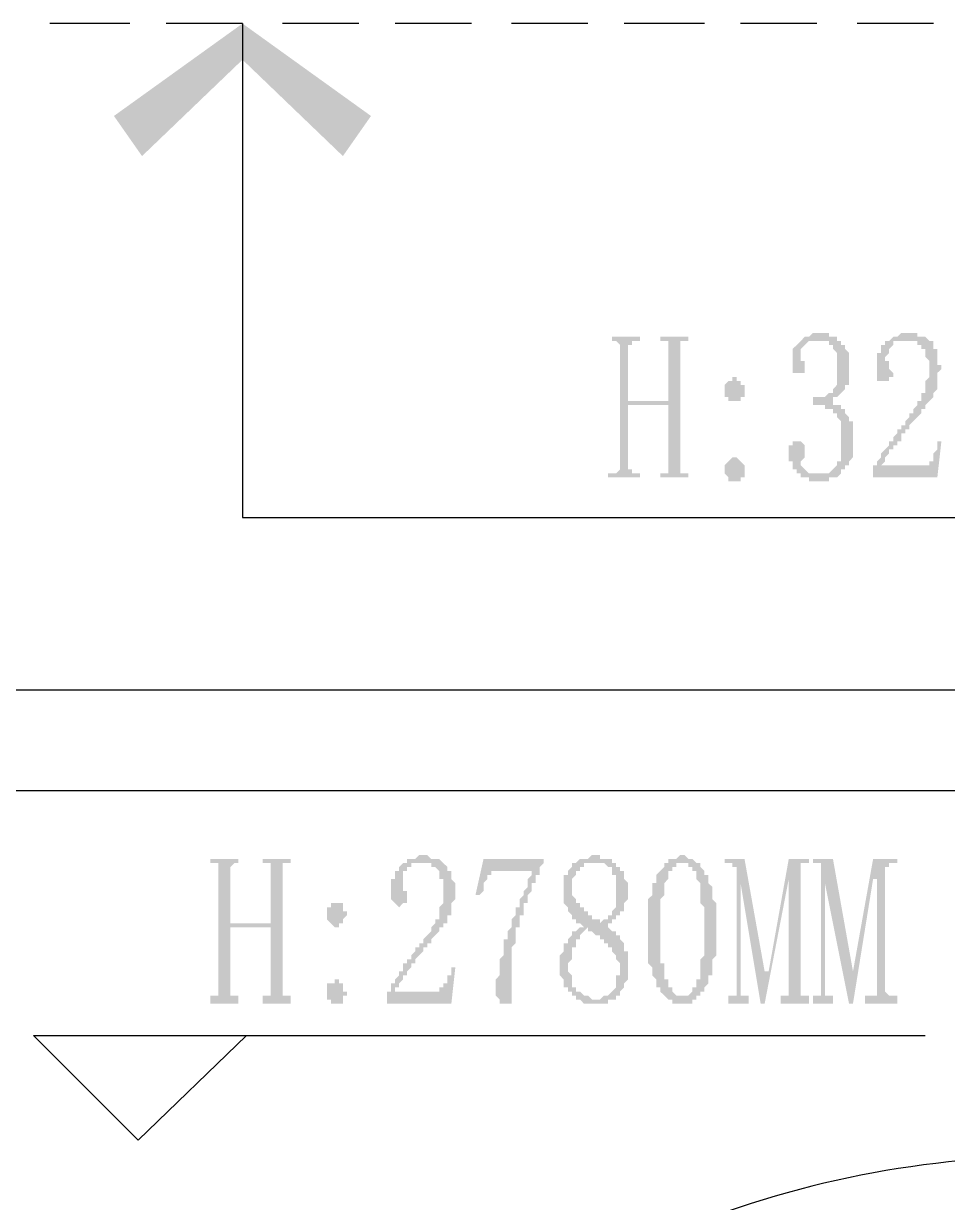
# Model space of a CAD drawing. Header units: inches. Extents: x 11 to 286, y 6 to 196.
# Drawn here: x 164.54 to 174.28, y 65.14 to 77.57 of the extents above; entities that cross this region are included whole.
import ezdxf

# ---------------------------------------------------------------- set-up
doc = ezdxf.new("R2010")
doc.units = ezdxf.units.IN
doc.header["$MEASUREMENT"] = 0
doc.layers.add('PDF_几何图形', color=7, linetype='Continuous')
doc.layers.add('PDF_实体填充', color=7, linetype='Continuous', true_color=0xffffff)

msp = doc.modelspace()

# ---------------------------------------------------------------- hatches: boundary and pattern name
at = {"layer": 'PDF_实体填充', "transparency": 33554559}
h = msp.add_hatch(color=7, dxfattribs=at)
h.paths.add_polyline_path([(165.791, 76.172), (166.85, 77.188), (165.495, 76.595)], flags=0)
h.paths.add_polyline_path([(166.85, 77.188), (165.495, 76.595), (166.85, 77.569), (166.85, 77.188)], flags=0)
h = msp.add_hatch(color=7, dxfattribs=at)
h.paths.add_polyline_path([(167.908, 76.172), (166.85, 77.188), (168.204, 76.595)], flags=0)
h.paths.add_polyline_path([(166.85, 77.188), (168.204, 76.595), (166.85, 77.569), (166.85, 77.188)], flags=0)
for points in [[(173.284, 73.166), (173.284, 73.124), (173.284, 73.081), (173.284, 73.039), (173.284, 72.997), (173.242, 72.954), (173.242, 72.912), (173.2, 72.912), (173.2, 72.87), (173.157, 72.87), (173.157, 72.827), (173.115, 72.785), (173.073, 72.785), (173.03, 72.785), (173.03, 72.743), (172.988, 72.743), (172.946, 72.743), (172.903, 72.743), (172.861, 72.743), (172.819, 72.743), (172.819, 72.785), (172.776, 72.785), (172.734, 72.785), (172.734, 72.827), (172.692, 72.827), (172.692, 72.87), (172.649, 72.87), (172.649, 72.912), (172.649, 72.954), (172.607, 72.954), (172.607, 72.997), (172.607, 73.039), (172.607, 73.081), (172.607, 73.124), (172.649, 73.124), (172.649, 73.166), (172.692, 73.166), (172.734, 73.166), (172.776, 73.124), (172.776, 73.081), (172.776, 73.039), (172.776, 72.997), (172.734, 72.954), (172.734, 72.912), (172.776, 72.87), (172.819, 72.827), (172.861, 72.827), (172.903, 72.827), (172.946, 72.827), (172.988, 72.827), (173.03, 72.827), (173.073, 72.87), (173.115, 72.912), (173.115, 72.954), (173.157, 72.954), (173.157, 72.997), (173.157, 73.039), (173.157, 73.081), (173.157, 73.124), (173.157, 73.166), (173.157, 73.208), (173.157, 73.251), (173.157, 73.293), (173.157, 73.335), (173.157, 73.378), (173.115, 73.42), (173.115, 73.462), (173.073, 73.462), (173.073, 73.505), (173.03, 73.505), (172.988, 73.505), (172.988, 73.547), (172.946, 73.547), (172.903, 73.547), (172.861, 73.547), (172.861, 73.589), (172.861, 73.632), (172.903, 73.632), (172.946, 73.632), (172.988, 73.632), (173.03, 73.674), (173.073, 73.674), (173.073, 73.716), (173.115, 73.759), (173.115, 73.801), (173.115, 73.843), (173.115, 73.886), (173.115, 73.928), (173.115, 73.97), (173.115, 74.013), (173.115, 74.055), (173.115, 74.097), (173.073, 74.14), (173.073, 74.182), (173.03, 74.182), (173.03, 74.224), (172.988, 74.224), (172.946, 74.224), (172.903, 74.224), (172.861, 74.224), (172.819, 74.224), (172.776, 74.182), (172.734, 74.14), (172.734, 74.097), (172.734, 74.055), (172.734, 74.013), (172.776, 74.013), (172.776, 73.97), (172.776, 73.928), (172.776, 73.886), (172.734, 73.886), (172.692, 73.886), (172.649, 73.886), (172.649, 73.928), (172.649, 73.97), (172.649, 74.013), (172.649, 74.055), (172.649, 74.097), (172.649, 74.14), (172.692, 74.182), (172.734, 74.224), (172.776, 74.267), (172.819, 74.267), (172.861, 74.309), (172.903, 74.309), (172.946, 74.309), (172.988, 74.309), (173.03, 74.309), (173.03, 74.267), (173.073, 74.267), (173.115, 74.267), (173.115, 74.224), (173.157, 74.224), (173.157, 74.182), (173.2, 74.182), (173.2, 74.14), (173.242, 74.097), (173.242, 74.055), (173.242, 74.013), (173.242, 73.97), (173.242, 73.928), (173.242, 73.886), (173.242, 73.843), (173.242, 73.801), (173.242, 73.759), (173.2, 73.759), (173.2, 73.716), (173.157, 73.674), (173.115, 73.632), (173.073, 73.632), (173.073, 73.589), (173.03, 73.589), (173.073, 73.589), (173.073, 73.547), (173.115, 73.547), (173.157, 73.547), (173.157, 73.505), (173.2, 73.505), (173.2, 73.462), (173.242, 73.42), (173.242, 73.378), (173.284, 73.378), (173.284, 73.335), (173.284, 73.293), (173.284, 73.251), (173.284, 73.208)], [(174.089, 73.928), (174.089, 73.97), (174.089, 74.013), (174.046, 74.055), (174.046, 74.097), (174.046, 74.14), (174.004, 74.14), (174.004, 74.182), (173.962, 74.182), (173.962, 74.224), (173.919, 74.224), (173.877, 74.224), (173.835, 74.224), (173.792, 74.224), (173.75, 74.224), (173.708, 74.224), (173.708, 74.182), (173.665, 74.14), (173.665, 74.097), (173.623, 74.055), (173.623, 74.013), (173.665, 74.013), (173.665, 73.97), (173.665, 73.928), (173.708, 73.886), (173.708, 73.843), (173.665, 73.843), (173.665, 73.801), (173.623, 73.801), (173.581, 73.801), (173.538, 73.801), (173.538, 73.843), (173.538, 73.886), (173.538, 73.928), (173.538, 73.97), (173.538, 74.013), (173.538, 74.055), (173.538, 74.097), (173.581, 74.097), (173.581, 74.14), (173.581, 74.182), (173.623, 74.182), (173.623, 74.224), (173.665, 74.224), (173.708, 74.267), (173.75, 74.267), (173.792, 74.309), (173.835, 74.309), (173.877, 74.309), (173.919, 74.309), (173.962, 74.309), (173.962, 74.267), (174.004, 74.267), (174.046, 74.267), (174.089, 74.224), (174.131, 74.224), (174.131, 74.182), (174.131, 74.14), (174.173, 74.14), (174.173, 74.097), (174.173, 74.055), (174.173, 74.013), (174.173, 73.97), (174.216, 73.97), (174.216, 73.928), (174.173, 73.886), (174.173, 73.843), (174.173, 73.801), (174.173, 73.759), (174.173, 73.716), (174.131, 73.674), (174.131, 73.632), (174.089, 73.589), (174.046, 73.547), (174.046, 73.505), (174.004, 73.505), (174.004, 73.462), (173.962, 73.42), (173.919, 73.378), (173.877, 73.335), (173.877, 73.293), (173.835, 73.293), (173.835, 73.251), (173.792, 73.251), (173.792, 73.208), (173.792, 73.166), (173.75, 73.166), (173.75, 73.124), (173.708, 73.124), (173.708, 73.081), (173.665, 73.081), (173.665, 73.039), (173.623, 72.997), (173.623, 72.954), (173.581, 72.912), (174.004, 72.912), (174.046, 72.912), (174.089, 72.912), (174.089, 72.954), (174.131, 72.954), (174.131, 72.997), (174.131, 73.039), (174.173, 73.081), (174.173, 73.124), (174.173, 73.166), (174.216, 73.166), (174.173, 72.785), (173.496, 72.785), (173.496, 72.87), (173.496, 72.912), (173.538, 72.912), (173.538, 72.954), (173.581, 72.997), (173.581, 73.039), (173.623, 73.081), (173.665, 73.124), (173.665, 73.166), (173.708, 73.166), (173.708, 73.208), (173.75, 73.251), (173.75, 73.293), (173.792, 73.293), (173.792, 73.335), (173.835, 73.335), (173.835, 73.378), (173.877, 73.42), (173.877, 73.462), (173.919, 73.462), (173.919, 73.505), (173.962, 73.547), (173.962, 73.589), (174.004, 73.589), (174.004, 73.632), (174.004, 73.674), (174.046, 73.674), (174.046, 73.716), (174.046, 73.759), (174.046, 73.801), (174.089, 73.843), (174.089, 73.886)], [(171.464, 72.912), (171.464, 72.87), (171.464, 72.827), (171.506, 72.827), (171.549, 72.827), (171.549, 72.785), (171.252, 72.785), (171.252, 72.827), (171.295, 72.827), (171.337, 72.827), (171.337, 72.87), (171.337, 72.912), (171.337, 73.547), (170.914, 73.547), (170.914, 72.912), (170.914, 72.87), (170.956, 72.87), (170.956, 72.827), (170.998, 72.827), (171.041, 72.827), (171.041, 72.785), (170.702, 72.785), (170.702, 72.827), (170.744, 72.827), (170.787, 72.827), (170.829, 72.87), (170.829, 72.912), (170.829, 74.14), (170.829, 74.182), (170.787, 74.224), (170.744, 74.224), (170.744, 74.267), (171.041, 74.267), (171.041, 74.224), (170.998, 74.224), (170.956, 74.224), (170.956, 74.182), (170.914, 74.182), (170.914, 74.14), (170.914, 73.589), (171.337, 73.589), (171.337, 74.14), (171.337, 74.182), (171.337, 74.224), (171.295, 74.224), (171.252, 74.224), (171.252, 74.267), (171.549, 74.267), (171.549, 74.224), (171.506, 74.224), (171.464, 74.224), (171.464, 74.182), (171.464, 74.14)], [(167.273, 67.366), (167.273, 67.324), (167.315, 67.324), (167.358, 67.324), (167.358, 67.239), (167.061, 67.239), (167.061, 67.324), (167.104, 67.324), (167.146, 67.324), (167.146, 67.366), (167.146, 68.044), (166.723, 68.044), (166.723, 67.366), (166.723, 67.324), (166.765, 67.324), (166.807, 67.324), (166.807, 67.239), (166.511, 67.239), (166.511, 67.324), (166.553, 67.324), (166.596, 67.324), (166.596, 67.366), (166.596, 68.636), (166.596, 68.679), (166.596, 68.721), (166.553, 68.721), (166.511, 68.721), (166.511, 68.763), (166.807, 68.763), (166.807, 68.721), (166.765, 68.721), (166.723, 68.679), (166.723, 68.636), (166.723, 68.086), (167.146, 68.086), (167.146, 68.636), (167.146, 68.679), (167.146, 68.721), (167.104, 68.721), (167.061, 68.721), (167.061, 68.763), (167.358, 68.763), (167.358, 68.721), (167.315, 68.721), (167.273, 68.721), (167.273, 68.679), (167.273, 68.636)], [(168.966, 68.382), (168.966, 68.425), (168.966, 68.467), (168.966, 68.509), (168.966, 68.552), (168.924, 68.552), (168.924, 68.594), (168.924, 68.636), (168.882, 68.679), (168.839, 68.679), (168.839, 68.721), (168.797, 68.721), (168.755, 68.721), (168.712, 68.721), (168.67, 68.721), (168.628, 68.721), (168.628, 68.679), (168.585, 68.679), (168.585, 68.636), (168.543, 68.636), (168.543, 68.594), (168.543, 68.552), (168.543, 68.509), (168.543, 68.467), (168.543, 68.425), (168.585, 68.425), (168.585, 68.382), (168.585, 68.34), (168.585, 68.298), (168.543, 68.298), (168.501, 68.255), (168.458, 68.298), (168.416, 68.34), (168.416, 68.382), (168.416, 68.425), (168.416, 68.467), (168.416, 68.509), (168.416, 68.552), (168.458, 68.552), (168.458, 68.594), (168.458, 68.636), (168.501, 68.636), (168.501, 68.679), (168.543, 68.721), (168.585, 68.721), (168.585, 68.763), (168.628, 68.763), (168.67, 68.763), (168.712, 68.806), (168.755, 68.806), (168.797, 68.806), (168.839, 68.763), (168.882, 68.763), (168.924, 68.763), (168.966, 68.721), (169.009, 68.679), (169.009, 68.636), (169.051, 68.636), (169.051, 68.594), (169.051, 68.552), (169.093, 68.509), (169.093, 68.467), (169.093, 68.425), (169.093, 68.382), (169.093, 68.34), (169.051, 68.298), (169.051, 68.255), (169.051, 68.213), (169.051, 68.171), (169.009, 68.171), (169.009, 68.128), (169.009, 68.086), (168.966, 68.086), (168.966, 68.044), (168.924, 68.044), (168.924, 68.001), (168.882, 67.959), (168.839, 67.917), (168.839, 67.874), (168.797, 67.874), (168.797, 67.832), (168.755, 67.832), (168.755, 67.79), (168.712, 67.747), (168.67, 67.705), (168.67, 67.663), (168.628, 67.663), (168.628, 67.62), (168.585, 67.578), (168.585, 67.536), (168.543, 67.536), (168.543, 67.493), (168.501, 67.451), (168.501, 67.409), (168.458, 67.409), (168.458, 67.366), (168.882, 67.366), (168.924, 67.366), (168.924, 67.409), (168.966, 67.409), (168.966, 67.451), (169.009, 67.451), (169.009, 67.493), (169.009, 67.536), (169.051, 67.536), (169.051, 67.578), (169.051, 67.62), (169.093, 67.62), (169.051, 67.239), (168.374, 67.239), (168.374, 67.366), (168.416, 67.366), (168.416, 67.409), (168.416, 67.451), (168.458, 67.451), (168.458, 67.493), (168.501, 67.536), (168.501, 67.578), (168.543, 67.578), (168.543, 67.62), (168.543, 67.663), (168.585, 67.663), (168.585, 67.705), (168.628, 67.705), (168.628, 67.747), (168.67, 67.79), (168.67, 67.832), (168.712, 67.832), (168.712, 67.874), (168.755, 67.874), (168.755, 67.917), (168.797, 67.959), (168.839, 68.001), (168.839, 68.044), (168.882, 68.086), (168.882, 68.128), (168.924, 68.128), (168.924, 68.171), (168.924, 68.213), (168.924, 68.255), (168.966, 68.298), (168.966, 68.34)], [(170.025, 68.721), (169.982, 68.679), (169.982, 68.636), (169.982, 68.594), (169.94, 68.594), (169.94, 68.552), (169.94, 68.509), (169.898, 68.509), (169.898, 68.467), (169.898, 68.425), (169.855, 68.382), (169.855, 68.34), (169.855, 68.298), (169.813, 68.298), (169.813, 68.255), (169.813, 68.213), (169.813, 68.171), (169.771, 68.171), (169.771, 68.128), (169.771, 68.086), (169.771, 68.044), (169.728, 68.044), (169.728, 68.001), (169.728, 67.959), (169.728, 67.917), (169.728, 67.874), (169.686, 67.832), (169.686, 67.79), (169.686, 67.747), (169.686, 67.705), (169.686, 67.663), (169.686, 67.62), (169.686, 67.578), (169.686, 67.536), (169.686, 67.493), (169.686, 67.451), (169.686, 67.409), (169.686, 67.366), (169.686, 67.324), (169.686, 67.282), (169.686, 67.239), (169.644, 67.239), (169.601, 67.239), (169.559, 67.239), (169.559, 67.282), (169.517, 67.324), (169.517, 67.366), (169.517, 67.409), (169.517, 67.451), (169.517, 67.493), (169.559, 67.536), (169.559, 67.578), (169.559, 67.62), (169.559, 67.663), (169.559, 67.705), (169.601, 67.747), (169.601, 67.79), (169.601, 67.832), (169.601, 67.874), (169.601, 67.917), (169.644, 67.917), (169.644, 67.959), (169.644, 68.001), (169.686, 68.044), (169.686, 68.086), (169.686, 68.128), (169.728, 68.171), (169.728, 68.213), (169.728, 68.255), (169.771, 68.255), (169.771, 68.298), (169.771, 68.34), (169.813, 68.382), (169.813, 68.425), (169.855, 68.467), (169.855, 68.509), (169.855, 68.552), (169.898, 68.594), (169.898, 68.636), (169.559, 68.636), (169.517, 68.636), (169.474, 68.636), (169.474, 68.594), (169.432, 68.594), (169.432, 68.552), (169.39, 68.509), (169.39, 68.467), (169.39, 68.425), (169.347, 68.382), (169.305, 68.382), (169.39, 68.763), (170.025, 68.763)], [(172.734, 67.366), (172.734, 67.324), (172.776, 67.324), (172.819, 67.324), (172.819, 67.239), (172.522, 67.239), (172.522, 67.324), (172.565, 67.324), (172.607, 67.324), (172.607, 67.366), (172.607, 68.552), (172.353, 67.239), (172.311, 67.239), (172.099, 68.509), (172.099, 67.366), (172.099, 67.324), (172.141, 67.324), (172.184, 67.324), (172.184, 67.239), (171.972, 67.239), (171.972, 67.324), (172.014, 67.324), (172.057, 67.324), (172.057, 67.366), (172.057, 68.636), (172.057, 68.679), (172.014, 68.679), (172.014, 68.721), (171.972, 68.721), (171.93, 68.721), (171.93, 68.763), (172.141, 68.763), (172.353, 67.578), (172.395, 67.578), (172.607, 68.763), (172.819, 68.763), (172.819, 68.721), (172.776, 68.721), (172.734, 68.721), (172.734, 68.679), (172.734, 68.636)], [(173.623, 67.366), (173.665, 67.324), (173.708, 67.324), (173.75, 67.324), (173.75, 67.239), (173.411, 67.239), (173.411, 67.324), (173.454, 67.324), (173.496, 67.324), (173.538, 67.324), (173.538, 67.366), (173.538, 68.552), (173.496, 68.552), (173.284, 67.239), (173.242, 67.239), (172.988, 68.509), (172.988, 67.366), (172.988, 67.324), (173.03, 67.324), (173.073, 67.324), (173.073, 67.239), (172.861, 67.239), (172.861, 67.324), (172.903, 67.324), (172.946, 67.324), (172.946, 67.366), (172.946, 68.636), (172.946, 68.679), (172.946, 68.721), (172.903, 68.721), (172.861, 68.721), (172.861, 68.763), (173.073, 68.763), (173.284, 67.578), (173.496, 68.763), (173.75, 68.763), (173.75, 68.721), (173.708, 68.721), (173.665, 68.721), (173.665, 68.679), (173.623, 68.679), (173.623, 68.636)]]:
    msp.add_hatch(color=7, dxfattribs=at).paths.add_polyline_path(points, flags=0)
h = msp.add_hatch(color=7, dxfattribs=at)
h.paths.add_polyline_path([(172.141, 73.716), (172.141, 73.674), (172.141, 73.674), (172.141, 73.632), (172.099, 73.632), (172.099, 73.589), (172.099, 73.589), (172.099, 73.589), (172.057, 73.589), (172.057, 73.589), (172.057, 73.589), (172.014, 73.589), (172.014, 73.589), (171.972, 73.589), (171.972, 73.589), (171.972, 73.589), (171.972, 73.632), (171.93, 73.632), (171.93, 73.674), (171.93, 73.674), (171.93, 73.716), (171.93, 73.716), (171.93, 73.759), (171.93, 73.759), (171.972, 73.801), (171.972, 73.801), (171.972, 73.801), (172.014, 73.801), (172.014, 73.801), (172.014, 73.843), (172.057, 73.843), (172.057, 73.801), (172.057, 73.801), (172.099, 73.801), (172.099, 73.801), (172.099, 73.801), (172.099, 73.759), (172.141, 73.759), (172.141, 73.716), (172.141, 73.716), (172.141, 73.716), (172.141, 73.716)], flags=0)
h.paths.add_polyline_path([(172.141, 72.87), (172.141, 72.827), (172.141, 72.827), (172.141, 72.785), (172.099, 72.785), (172.099, 72.785), (172.099, 72.743), (172.099, 72.743), (172.057, 72.743), (172.057, 72.743), (172.057, 72.743), (172.014, 72.743), (172.014, 72.743), (171.972, 72.743), (171.972, 72.785), (171.972, 72.785), (171.972, 72.785), (171.93, 72.827), (171.93, 72.827), (171.93, 72.87), (171.93, 72.87), (171.93, 72.87), (171.93, 72.912), (171.93, 72.912), (171.972, 72.954), (171.972, 72.954), (171.972, 72.954), (172.014, 72.997), (172.014, 72.997), (172.014, 72.997), (172.057, 72.997), (172.057, 72.997), (172.057, 72.997), (172.099, 72.954), (172.099, 72.954), (172.099, 72.954), (172.099, 72.954), (172.141, 72.912), (172.141, 72.912), (172.141, 72.87), (172.141, 72.87), (172.141, 72.87), (172.141, 72.87)], flags=0)
h = msp.add_hatch(color=7, dxfattribs=at)
h.paths.add_polyline_path([(170.279, 67.62), (170.279, 67.578), (170.279, 67.578), (170.321, 67.536), (170.321, 67.536), (170.321, 67.493), (170.321, 67.493), (170.321, 67.451), (170.321, 67.451), (170.321, 67.409), (170.363, 67.409), (170.363, 67.409), (170.363, 67.366), (170.406, 67.366), (170.406, 67.366), (170.406, 67.366), (170.448, 67.324), (170.448, 67.324), (170.448, 67.324), (170.49, 67.324), (170.49, 67.324), (170.533, 67.282), (170.533, 67.282), (170.533, 67.282), (170.575, 67.282), (170.575, 67.282), (170.617, 67.282), (170.617, 67.282), (170.66, 67.324), (170.66, 67.324), (170.66, 67.324), (170.702, 67.324), (170.702, 67.324), (170.702, 67.324), (170.744, 67.366), (170.744, 67.366), (170.744, 67.366), (170.744, 67.366), (170.787, 67.409), (170.787, 67.409), (170.787, 67.451), (170.787, 67.451), (170.787, 67.493), (170.787, 67.493), (170.787, 67.536), (170.829, 67.536), (170.829, 67.578), (170.829, 67.578), (170.829, 67.62), (170.829, 67.62), (170.829, 67.663), (170.829, 67.663), (170.787, 67.705), (170.787, 67.705), (170.787, 67.747), (170.787, 67.747), (170.787, 67.747), (170.744, 67.79), (170.744, 67.79), (170.744, 67.832), (170.744, 67.832), (170.702, 67.832), (170.702, 67.874), (170.702, 67.874), (170.702, 67.874), (170.66, 67.874), (170.66, 67.917), (170.66, 67.917), (170.617, 67.917), (170.617, 67.959), (170.575, 67.959), (170.575, 67.959), (170.575, 67.959), (170.533, 68.001), (170.533, 68.001), (170.49, 68.001), (170.49, 68.001), (170.49, 68.044), (170.448, 68.001), (170.448, 68.001), (170.448, 68.001), (170.406, 67.959), (170.406, 67.959), (170.406, 67.917), (170.363, 67.917), (170.363, 67.917), (170.363, 67.874), (170.363, 67.874), (170.363, 67.832), (170.321, 67.832), (170.321, 67.79), (170.321, 67.79), (170.321, 67.747), (170.321, 67.747), (170.321, 67.705), (170.321, 67.705), (170.279, 67.663), (170.279, 67.663), (170.279, 67.62), (170.279, 67.62), (170.279, 67.62)], flags=0)
h.paths.add_polyline_path([(170.914, 67.62), (170.914, 67.62), (170.914, 67.578), (170.914, 67.578), (170.914, 67.536), (170.914, 67.536), (170.914, 67.493), (170.914, 67.493), (170.871, 67.451), (170.871, 67.451), (170.871, 67.409), (170.871, 67.409), (170.871, 67.409), (170.829, 67.366), (170.829, 67.366), (170.829, 67.366), (170.829, 67.324), (170.787, 67.324), (170.787, 67.324), (170.787, 67.282), (170.744, 67.282), (170.744, 67.282), (170.702, 67.282), (170.702, 67.282), (170.702, 67.239), (170.66, 67.239), (170.66, 67.239), (170.617, 67.239), (170.617, 67.239), (170.617, 67.239), (170.575, 67.239), (170.575, 67.239), (170.575, 67.239), (170.533, 67.239), (170.533, 67.239), (170.49, 67.239), (170.49, 67.239), (170.448, 67.239), (170.448, 67.239), (170.448, 67.239), (170.406, 67.282), (170.406, 67.282), (170.363, 67.282), (170.363, 67.282), (170.363, 67.324), (170.321, 67.324), (170.321, 67.324), (170.321, 67.324), (170.321, 67.366), (170.279, 67.366), (170.279, 67.366), (170.279, 67.409), (170.236, 67.409), (170.236, 67.451), (170.236, 67.451), (170.236, 67.493), (170.236, 67.493), (170.194, 67.536), (170.194, 67.536), (170.194, 67.536), (170.194, 67.578), (170.194, 67.578), (170.194, 67.62), (170.194, 67.62), (170.194, 67.663), (170.194, 67.705), (170.194, 67.705), (170.194, 67.747), (170.194, 67.747), (170.236, 67.79), (170.236, 67.79), (170.236, 67.832), (170.236, 67.832), (170.236, 67.832), (170.236, 67.874), (170.279, 67.874), (170.279, 67.874), (170.279, 67.917), (170.279, 67.917), (170.321, 67.959), (170.321, 67.959), (170.321, 67.959), (170.321, 68.001), (170.363, 68.001), (170.363, 68.001), (170.406, 68.044), (170.406, 68.044), (170.406, 68.044), (170.448, 68.044), (170.406, 68.086), (170.406, 68.086), (170.363, 68.086), (170.363, 68.128), (170.363, 68.128), (170.321, 68.128), (170.321, 68.171), (170.321, 68.171), (170.321, 68.171), (170.279, 68.213), (170.279, 68.213), (170.279, 68.213), (170.279, 68.255), (170.279, 68.255), (170.236, 68.298), (170.236, 68.298), (170.236, 68.298), (170.236, 68.34), (170.236, 68.34), (170.236, 68.382), (170.236, 68.425), (170.236, 68.425), (170.236, 68.467), (170.236, 68.467), (170.236, 68.509), (170.236, 68.509), (170.236, 68.552), (170.236, 68.552), (170.236, 68.594), (170.279, 68.594), (170.279, 68.594), (170.279, 68.636), (170.279, 68.636), (170.321, 68.679), (170.321, 68.679), (170.321, 68.679), (170.321, 68.679), (170.321, 68.721), (170.363, 68.721), (170.363, 68.721), (170.363, 68.721), (170.406, 68.763), (170.406, 68.763), (170.448, 68.763), (170.448, 68.763), (170.448, 68.763), (170.49, 68.763), (170.49, 68.763), (170.533, 68.806), (170.533, 68.806), (170.575, 68.806), (170.575, 68.806), (170.575, 68.806), (170.617, 68.806), (170.617, 68.763), (170.66, 68.763), (170.66, 68.763), (170.702, 68.763), (170.702, 68.763), (170.702, 68.763), (170.744, 68.763), (170.744, 68.721), (170.744, 68.721), (170.787, 68.721), (170.787, 68.721), (170.787, 68.679), (170.829, 68.679), (170.829, 68.679), (170.829, 68.636), (170.871, 68.636), (170.871, 68.594), (170.871, 68.594), (170.871, 68.594), (170.871, 68.552), (170.871, 68.552), (170.914, 68.509), (170.914, 68.509), (170.914, 68.467), (170.914, 68.467), (170.914, 68.425), (170.914, 68.425), (170.914, 68.382), (170.914, 68.382), (170.914, 68.34), (170.914, 68.34), (170.871, 68.298), (170.871, 68.298), (170.871, 68.255), (170.871, 68.255), (170.871, 68.255), (170.871, 68.213), (170.829, 68.213), (170.829, 68.213), (170.829, 68.171), (170.829, 68.171), (170.787, 68.171), (170.787, 68.128), (170.787, 68.128), (170.744, 68.128), (170.744, 68.086), (170.744, 68.086), (170.702, 68.086), (170.702, 68.044), (170.702, 68.044), (170.702, 68.044), (170.702, 68.044), (170.744, 68.001), (170.744, 68.001), (170.787, 68.001), (170.787, 67.959), (170.787, 67.959), (170.829, 67.959), (170.829, 67.917), (170.829, 67.917), (170.829, 67.917), (170.871, 67.874), (170.871, 67.874), (170.871, 67.874), (170.871, 67.832), (170.871, 67.832), (170.871, 67.79), (170.914, 67.79), (170.914, 67.747), (170.914, 67.747), (170.914, 67.705), (170.914, 67.705), (170.914, 67.663), (170.914, 67.663), (170.914, 67.62), (170.914, 67.62)], flags=0)
h.paths.add_polyline_path([(170.787, 68.425), (170.787, 68.425), (170.787, 68.467), (170.787, 68.467), (170.787, 68.509), (170.787, 68.509), (170.787, 68.552), (170.787, 68.552), (170.787, 68.594), (170.744, 68.594), (170.744, 68.636), (170.744, 68.636), (170.744, 68.636), (170.744, 68.679), (170.702, 68.679), (170.702, 68.679), (170.702, 68.679), (170.66, 68.721), (170.66, 68.721), (170.617, 68.721), (170.617, 68.721), (170.617, 68.721), (170.575, 68.721), (170.575, 68.721), (170.533, 68.721), (170.533, 68.721), (170.49, 68.721), (170.49, 68.721), (170.49, 68.721), (170.448, 68.721), (170.448, 68.679), (170.448, 68.679), (170.406, 68.679), (170.406, 68.679), (170.406, 68.636), (170.363, 68.636), (170.363, 68.636), (170.363, 68.594), (170.363, 68.594), (170.321, 68.552), (170.321, 68.552), (170.321, 68.509), (170.321, 68.509), (170.321, 68.467), (170.321, 68.467), (170.321, 68.467), (170.321, 68.425), (170.321, 68.425), (170.321, 68.382), (170.321, 68.382), (170.363, 68.34), (170.363, 68.34), (170.363, 68.34), (170.363, 68.298), (170.406, 68.298), (170.406, 68.255), (170.406, 68.255), (170.406, 68.255), (170.448, 68.255), (170.448, 68.213), (170.448, 68.213), (170.49, 68.213), (170.49, 68.171), (170.49, 68.171), (170.533, 68.171), (170.533, 68.171), (170.533, 68.128), (170.575, 68.128), (170.575, 68.128), (170.617, 68.128), (170.617, 68.086), (170.617, 68.086), (170.66, 68.128), (170.66, 68.128), (170.702, 68.128), (170.702, 68.128), (170.702, 68.171), (170.744, 68.171), (170.744, 68.171), (170.744, 68.213), (170.744, 68.213), (170.744, 68.213), (170.787, 68.255), (170.787, 68.255), (170.787, 68.298), (170.787, 68.298), (170.787, 68.34), (170.787, 68.34), (170.787, 68.382), (170.787, 68.382), (170.787, 68.425), (170.787, 68.425), (170.787, 68.425)], flags=0)
h = msp.add_hatch(color=7, dxfattribs=at)
h.paths.add_polyline_path([(171.464, 68.721), (171.464, 68.721), (171.464, 68.721), (171.422, 68.721), (171.422, 68.721), (171.422, 68.679), (171.379, 68.679), (171.379, 68.679), (171.379, 68.636), (171.379, 68.636), (171.337, 68.636), (171.337, 68.594), (171.337, 68.552), (171.337, 68.552), (171.337, 68.552), (171.295, 68.509), (171.295, 68.509), (171.295, 68.467), (171.295, 68.467), (171.295, 68.425), (171.295, 68.425), (171.295, 68.382), (171.295, 68.382), (171.295, 68.382), (171.252, 68.34), (171.252, 68.298), (171.252, 68.298), (171.252, 68.255), (171.252, 68.255), (171.252, 68.213), (171.252, 68.213), (171.252, 68.171), (171.252, 68.171), (171.252, 68.128), (171.252, 68.086), (171.252, 68.086), (171.252, 68.044), (171.252, 68.044), (171.252, 68.001), (171.252, 68.001), (171.252, 67.959), (171.252, 67.917), (171.252, 67.917), (171.252, 67.874), (171.252, 67.874), (171.252, 67.832), (171.252, 67.79), (171.252, 67.79), (171.252, 67.747), (171.252, 67.747), (171.252, 67.705), (171.252, 67.705), (171.252, 67.663), (171.295, 67.663), (171.295, 67.62), (171.295, 67.62), (171.295, 67.578), (171.295, 67.578), (171.295, 67.536), (171.295, 67.536), (171.295, 67.536), (171.295, 67.493), (171.337, 67.493), (171.337, 67.451), (171.337, 67.451), (171.337, 67.409), (171.379, 67.409), (171.379, 67.366), (171.379, 67.366), (171.379, 67.366), (171.422, 67.324), (171.422, 67.324), (171.422, 67.324), (171.464, 67.324), (171.464, 67.324), (171.464, 67.324), (171.464, 67.324), (171.506, 67.324), (171.506, 67.324), (171.506, 67.324), (171.549, 67.324), (171.549, 67.324), (171.549, 67.324), (171.591, 67.366), (171.591, 67.366), (171.591, 67.366), (171.591, 67.409), (171.633, 67.409), (171.633, 67.451), (171.633, 67.451), (171.633, 67.493), (171.676, 67.493), (171.676, 67.536), (171.676, 67.536), (171.676, 67.578), (171.676, 67.578), (171.676, 67.578), (171.676, 67.62), (171.676, 67.62), (171.676, 67.663), (171.676, 67.663), (171.676, 67.705), (171.676, 67.705), (171.718, 67.747), (171.718, 67.79), (171.718, 67.79), (171.718, 67.832), (171.718, 67.832), (171.718, 67.874), (171.718, 67.874), (171.718, 67.917), (171.718, 67.959), (171.718, 67.959), (171.718, 68.001), (171.718, 68.001), (171.718, 68.044), (171.718, 68.086), (171.718, 68.086), (171.718, 68.128), (171.718, 68.128), (171.718, 68.171), (171.718, 68.213), (171.718, 68.213), (171.718, 68.255), (171.718, 68.255), (171.676, 68.298), (171.676, 68.298), (171.676, 68.34), (171.676, 68.34), (171.676, 68.382), (171.676, 68.382), (171.676, 68.425), (171.676, 68.425), (171.676, 68.467), (171.676, 68.467), (171.676, 68.509), (171.676, 68.509), (171.633, 68.552), (171.633, 68.552), (171.633, 68.552), (171.633, 68.594), (171.633, 68.594), (171.633, 68.636), (171.591, 68.636), (171.591, 68.636), (171.591, 68.679), (171.549, 68.679), (171.549, 68.679), (171.549, 68.721), (171.549, 68.721), (171.506, 68.721), (171.506, 68.721), (171.464, 68.721), (171.464, 68.721), (171.464, 68.721)], flags=0)
h.paths.add_polyline_path([(171.464, 67.239), (171.464, 67.239), (171.464, 67.239), (171.422, 67.239), (171.422, 67.239), (171.379, 67.239), (171.379, 67.239), (171.379, 67.282), (171.337, 67.282), (171.337, 67.282), (171.337, 67.282), (171.295, 67.324), (171.295, 67.324), (171.295, 67.324), (171.252, 67.366), (171.252, 67.366), (171.252, 67.409), (171.252, 67.409), (171.21, 67.409), (171.21, 67.451), (171.21, 67.451), (171.21, 67.451), (171.21, 67.493), (171.21, 67.493), (171.168, 67.536), (171.168, 67.536), (171.168, 67.578), (171.168, 67.578), (171.168, 67.578), (171.168, 67.62), (171.168, 67.62), (171.125, 67.663), (171.125, 67.663), (171.125, 67.705), (171.125, 67.705), (171.125, 67.747), (171.125, 67.747), (171.125, 67.79), (171.125, 67.832), (171.125, 67.832), (171.125, 67.874), (171.125, 67.874), (171.125, 67.917), (171.125, 67.959), (171.125, 67.959), (171.125, 68.001), (171.125, 68.001), (171.125, 68.044), (171.125, 68.086), (171.125, 68.086), (171.125, 68.128), (171.125, 68.128), (171.125, 68.171), (171.125, 68.213), (171.125, 68.213), (171.125, 68.255), (171.125, 68.255), (171.125, 68.298), (171.125, 68.298), (171.125, 68.34), (171.125, 68.34), (171.168, 68.382), (171.168, 68.382), (171.168, 68.425), (171.168, 68.425), (171.168, 68.467), (171.168, 68.467), (171.168, 68.509), (171.21, 68.509), (171.21, 68.509), (171.21, 68.552), (171.21, 68.552), (171.21, 68.594), (171.21, 68.594), (171.252, 68.636), (171.252, 68.636), (171.252, 68.636), (171.295, 68.679), (171.295, 68.679), (171.295, 68.721), (171.295, 68.721), (171.337, 68.721), (171.337, 68.721), (171.337, 68.763), (171.379, 68.763), (171.379, 68.763), (171.422, 68.763), (171.422, 68.763), (171.422, 68.763), (171.464, 68.806), (171.464, 68.806), (171.464, 68.806), (171.506, 68.806), (171.506, 68.806), (171.549, 68.763), (171.549, 68.763), (171.549, 68.763), (171.591, 68.763), (171.591, 68.763), (171.591, 68.763), (171.633, 68.721), (171.633, 68.721), (171.633, 68.721), (171.676, 68.721), (171.676, 68.679), (171.676, 68.679), (171.718, 68.636), (171.718, 68.636), (171.718, 68.636), (171.718, 68.594), (171.76, 68.594), (171.76, 68.552), (171.76, 68.552), (171.76, 68.552), (171.76, 68.509), (171.76, 68.509), (171.803, 68.467), (171.803, 68.467), (171.803, 68.425), (171.803, 68.425), (171.803, 68.425), (171.803, 68.382), (171.803, 68.382), (171.803, 68.34), (171.803, 68.34), (171.845, 68.298), (171.845, 68.255), (171.845, 68.255), (171.845, 68.213), (171.845, 68.213), (171.845, 68.171), (171.845, 68.171), (171.845, 68.128), (171.845, 68.086), (171.845, 68.086), (171.845, 68.044), (171.845, 68.001), (171.845, 68.001), (171.845, 68.001), (171.845, 67.959), (171.845, 67.917), (171.845, 67.917), (171.845, 67.874), (171.845, 67.874), (171.845, 67.832), (171.845, 67.79), (171.845, 67.79), (171.845, 67.747), (171.845, 67.747), (171.803, 67.705), (171.803, 67.705), (171.803, 67.663), (171.803, 67.663), (171.803, 67.62), (171.803, 67.62), (171.803, 67.578), (171.803, 67.578), (171.803, 67.536), (171.76, 67.536), (171.76, 67.536), (171.76, 67.493), (171.76, 67.493), (171.76, 67.451), (171.76, 67.451), (171.76, 67.451), (171.718, 67.409), (171.718, 67.409), (171.718, 67.366), (171.676, 67.366), (171.676, 67.366), (171.676, 67.324), (171.676, 67.324), (171.633, 67.324), (171.633, 67.282), (171.633, 67.282), (171.591, 67.282), (171.591, 67.282), (171.591, 67.239), (171.549, 67.239), (171.549, 67.239), (171.506, 67.239), (171.506, 67.239), (171.506, 67.239), (171.464, 67.239), (171.464, 67.239), (171.464, 67.239)], flags=0)
h = msp.add_hatch(color=7, dxfattribs=at)
h.paths.add_polyline_path([(167.95, 68.171), (167.95, 68.171), (167.908, 68.128), (167.908, 68.128), (167.908, 68.086), (167.908, 68.086), (167.908, 68.086), (167.866, 68.086), (167.866, 68.044), (167.823, 68.044), (167.823, 68.044), (167.823, 68.044), (167.781, 68.086), (167.781, 68.086), (167.781, 68.086), (167.781, 68.086), (167.739, 68.128), (167.739, 68.128), (167.739, 68.171), (167.739, 68.171), (167.739, 68.171), (167.739, 68.213), (167.739, 68.213), (167.739, 68.255), (167.739, 68.255), (167.781, 68.255), (167.781, 68.298), (167.781, 68.298), (167.823, 68.298), (167.823, 68.298), (167.823, 68.298), (167.866, 68.298), (167.866, 68.298), (167.866, 68.298), (167.908, 68.298), (167.908, 68.255), (167.908, 68.255), (167.908, 68.255), (167.908, 68.213), (167.95, 68.213), (167.95, 68.171), (167.95, 68.171)], flags=0)
h.paths.add_polyline_path([(167.95, 67.366), (167.95, 67.324), (167.908, 67.324), (167.908, 67.282), (167.908, 67.282), (167.908, 67.282), (167.908, 67.239), (167.866, 67.239), (167.866, 67.239), (167.823, 67.239), (167.823, 67.239), (167.823, 67.239), (167.781, 67.239), (167.781, 67.239), (167.781, 67.239), (167.781, 67.282), (167.739, 67.282), (167.739, 67.282), (167.739, 67.324), (167.739, 67.324), (167.739, 67.366), (167.739, 67.366), (167.739, 67.409), (167.739, 67.409), (167.739, 67.451), (167.781, 67.451), (167.781, 67.451), (167.781, 67.451), (167.823, 67.451), (167.823, 67.493), (167.823, 67.493), (167.866, 67.493), (167.866, 67.451), (167.866, 67.451), (167.908, 67.451), (167.908, 67.451), (167.908, 67.409), (167.908, 67.409), (167.908, 67.366), (167.95, 67.366), (167.95, 67.366), (167.95, 67.366), (167.95, 67.366)], flags=0)

# ---------------------------------------------------------------- linework, layer by layer
at = {"layer": 'PDF_几何图形'}
for p, q in [((165.664, 77.569), (164.818, 77.569)), ((166.85, 77.569), (166.045, 77.569)), ((166.85, 77.569), (166.85, 75.96)), ((168.077, 77.569), (167.273, 77.569)), ((169.263, 77.569), (168.458, 77.569)), ((170.49, 77.569), (169.686, 77.569)), ((171.718, 77.569), (170.871, 77.569)), ((172.903, 77.569), (172.099, 77.569)), ((174.131, 77.569), (173.327, 77.569)), ((184.841, 70.541), (159.653, 70.541)), ((174.385, 69.483), (158.468, 69.483))]:
    msp.add_line(p, q, dxfattribs=at)
for points in [[(166.85, 75.96), (166.85, 72.362), (177.856, 72.362)], [(166.892, 66.901), (165.749, 65.8), (164.648, 66.901), (174.046, 66.901)]]:
    msp.add_lwpolyline(points, dxfattribs=at)
msp.add_open_spline([(175.634, 65.629), (172.748, 65.686), (169.964, 64.565), (167.923, 62.524)], degree=3, dxfattribs=at)

doc.saveas('drawing.dxf')
